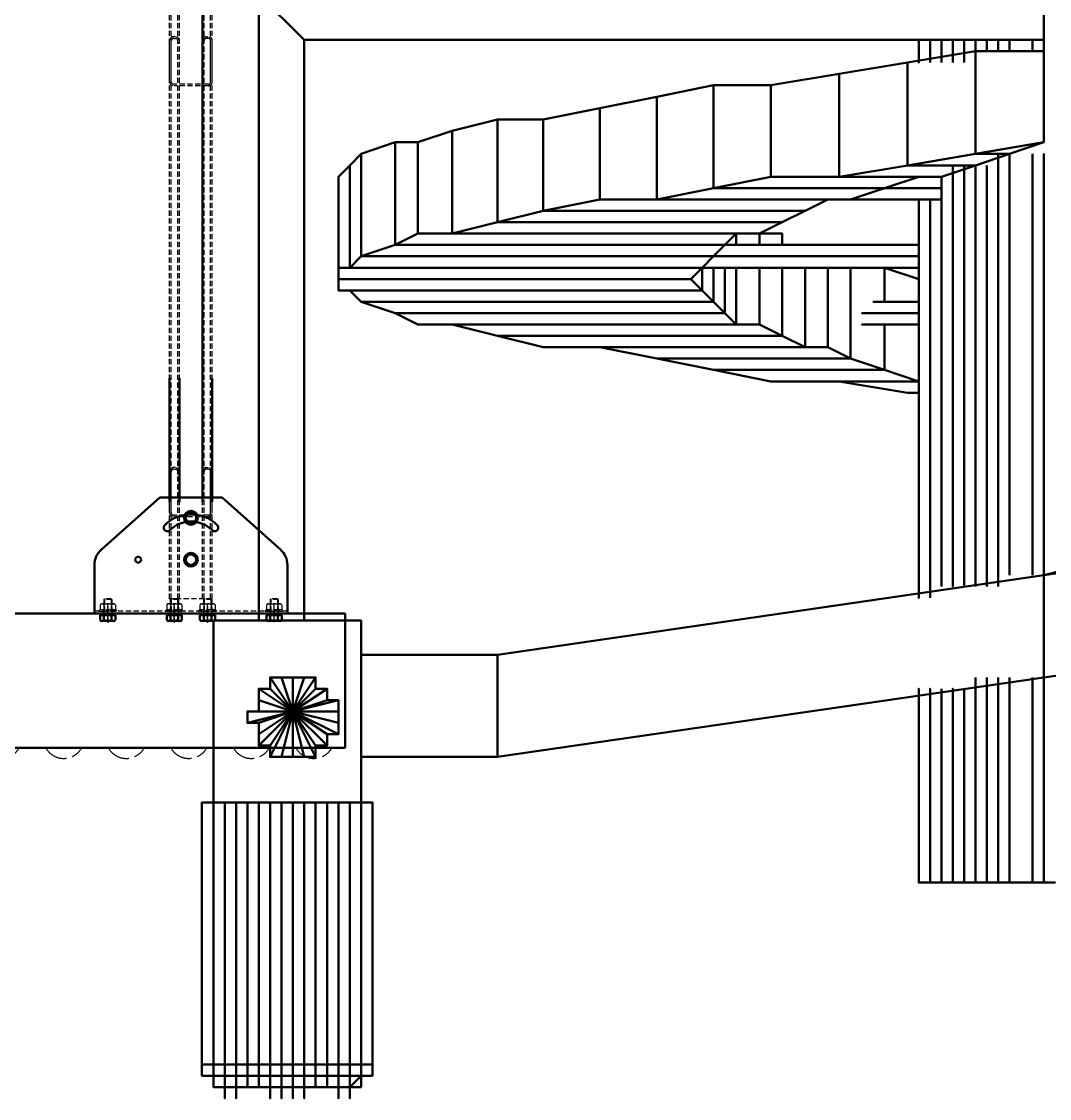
# Model space of a CAD drawing. Header units: millimetres. Extents: x 0 to 461941, y -159644 to 4828.
# Drawn here: x 234305 to 235558, y -156617 to -155305 of the extents above; entities that cross this region are included whole.
import ezdxf

# ---------------------------------------------------------------- set-up
doc = ezdxf.new("R2010")
doc.units = ezdxf.units.MM
for name, pattern in [('Xref Conv Decant In$0$AM_ISO02W050', [7.5, 6, -1.5]), ('Xref Conv Decant In$0$CENTER', [7, 4, -1, 1, -1]), ('Xref Conv Decant In$0$HIDDEN', [9.525, 6.35, -3.175])]:
    doc.linetypes.add(name, pattern=pattern)
doc.layers.add('AM_BOR', color=4, linetype='Continuous')
doc.layers.add('Xref Conv Decant In$0$Conv Decant In Out', color=5, linetype='Continuous', lineweight=50)
doc.layers.add('Xref Conv Decant In$0$Hidden', color=9, linetype='Xref Conv Decant In$0$AM_ISO02W050', lineweight=25)

# ---------------------------------------------------------------- blocks, each defined once
blk = doc.blocks.new('*U447')
blk.add_lwpolyline([(0, 0), (457.2, 0), (457.2, -163.5), (0, -163.5)], close=True)
at = {"layer": 'Xref Conv Decant In$0$Hidden', "ltscale": 5}
for centre in [(38.1, -12), (114.3, -12), (190.5, -12), (266.7, -12), (342.9, -12), (419.1, -12)]:
    blk.add_arc(centre, 25, 28.6854, 151.3146, dxfattribs=at)
blk = doc.blocks.new('*U452')
at = {"linetype": 'Continuous'}
for p, q in [((0, 0), (0, -59.2)), ((0, 0), (235, 0)), ((235, 0), (235, -59.2)), ((79.4, -141.4), (8.5, -78.2)), ((155.6, -141.4), (226.5, -78.2)), ((79.4, -141.4), (155.6, -141.4)), ((91.5, -136.4), (91.5, -287)), ((103.5, -136.4), (103.5, -1227)), ((131.5, -136.4), (131.5, -287)), ((143.5, -136.4), (143.5, -287)), ((86.5, -1018.5), (148.5, -1018.5)), ((86.5, -1018.5), (86.5, -1623.5)), ((148.5, -1018.5), (148.5, -1623.5)), ((187.5, -1623.5), (47.5, -1623.5)), ((47.5, -1623.5), (47.5, -1628.5)), ((187.5, -1623.5), (187.5, -1628.5)), ((187.5, -1628.5), (47.5, -1628.5))]:
    blk.add_line(p, q, dxfattribs=at)
for p, q in [((6.9, 7.5), (6.9, 2)), ((6.9, 2), (25.4, 2)), ((9.2, 9), (11.5, 9)), ((11.5, 9), (11.5, 2)), ((11.5, 9), (20.8, 9)), ((20.8, 9), (20.8, 2)), ((20.8, 9), (23.1, 9)), ((25.4, 7.5), (25.4, 2)), ((88, 7.5), (88, 2)), ((88, 2), (106.5, 2)), ((90.3, 9), (92.6, 9)), ((92.6, 9), (92.6, 2)), ((92.6, 9), (101.8, 9)), ((101.8, 9), (101.8, 2)), ((101.8, 9), (104.2, 9)), ((106.5, 7.5), (106.5, 2)), ((128.5, 7.5), (128.5, 2)), ((128.5, 2), (147, 2)), ((130.8, 9), (133.2, 9)), ((133.2, 9), (133.2, 2)), ((133.2, 9), (142.4, 9)), ((142.4, 9), (142.4, 2)), ((142.4, 9), (144.7, 9)), ((147, 7.5), (147, 2)), ((209.6, 7.5), (209.6, 2)), ((209.6, 2), (228.1, 2)), ((211.9, 9), (214.2, 9)), ((214.2, 9), (214.2, 2)), ((214.2, 9), (223.5, 9)), ((223.5, 9), (223.5, 2)), ((223.5, 9), (225.8, 9)), ((228.1, 7.5), (228.1, 2)), ((117.5, -109.3), (111.1, -113)), ((111.1, -113), (111.1, -120.4)), ((123.9, -113), (117.5, -109.3)), ((123.9, -120.4), (123.9, -113)), ((111.1, -120.4), (117.5, -124.1)), ((117.5, -124.1), (123.9, -120.4))]:
    blk.add_line(p, q)
at = {"linetype": 'Xref Conv Decant In$0$CENTER'}
for p, q in [((67.5, -1616.7), (67.5, -1638.3)), ((167.5, -1616.7), (167.5, -1638.3))]:
    blk.add_line(p, q, dxfattribs=at)
for points in [[(111.1, -69.4), (117.5, -73.1), (123.9, -69.4), (123.9, -62), (117.5, -58.3), (111.1, -62)], [(109.5, -1036.1), (117.5, -1040.7), (125.5, -1036.1), (125.5, -1026.9), (117.5, -1022.3), (109.5, -1026.9)], [(109.5, -1087.1), (117.5, -1091.7), (125.5, -1087.1), (125.5, -1077.9), (117.5, -1073.3), (109.5, -1077.9)]]:
    blk.add_lwpolyline(points, close=True)
for centre, radius in [((117.5, -65.7), 8.4), ((117.5, -65.7), 6.4), ((117.5, -116.7), 8.4), ((117.5, -116.7), 6.4), ((117.5, -1031.5), 8), ((117.5, -1082.5), 8)]:
    blk.add_circle(centre, radius)
at = {"linetype": 'Continuous'}
blk.add_circle((181.8, -65.7), 3.6, dxfattribs=at)
for centre, radius, start, end in [((9.2, 6.5), 2.53, 23.991, 156.009), ((16.1, 1.1), 7.86, 54.0166, 125.9834), ((23.1, 6.5), 2.53, 23.991, 156.009), ((90.3, 6.5), 2.53, 23.991, 156.009), ((97.2, 1.1), 7.86, 54.0166, 125.9834), ((104.2, 6.5), 2.53, 23.991, 156.009), ((130.8, 6.5), 2.53, 23.991, 156.009), ((137.8, 1.1), 7.86, 54.0166, 125.9834), ((144.7, 6.5), 2.53, 23.991, 156.009), ((211.9, 6.5), 2.53, 23.991, 156.009), ((218.8, 1.1), 7.86, 54.0166, 125.9834), ((225.8, 6.5), 2.53, 23.991, 156.009)]:
    blk.add_arc(centre, radius, start, end)
for centre, radius, start, end in [((25.4, -59.2), 25.4, 180, 228.2691), ((209.6, -59.2), 25.4, 311.7309, 0), ((88.7, -104.7), 4.4, 45, 225), ((117.5, -75.9), 36.4, 225, 270), ((117.5, -75.9), 36.4, 270, 315), ((146.3, -104.7), 4.4, 315, 135), ((116.3, -77.6), 43.1, 224.5473, 271.6144), ((118.7, -77.6), 43.1, 268.3856, 315.4527)]:
    blk.add_arc(centre, radius, start, end, dxfattribs=at)
at = {"layer": 'Xref Conv Decant In$0$Hidden', "linetype": 'Xref Conv Decant In$0$HIDDEN'}
for p, q in [((11.1, -17), (11.1, 2)), ((12.1, -18), (12.1, 2)), ((20.1, -18), (20.1, 2)), ((21.1, -17), (21.1, 2)), ((92.2, -17), (92.2, 2)), ((93.2, -18), (93.2, 2)), ((101.2, -18), (101.2, 2)), ((102.2, -17), (102.2, 2)), ((132.8, -17), (132.8, 2)), ((133.8, -18), (133.8, 2)), ((141.8, -18), (141.8, 2)), ((142.8, -17), (142.8, 2)), ((213.8, -17), (213.8, 2)), ((214.8, -18), (214.8, 2)), ((222.8, -18), (222.8, 2)), ((223.8, -17), (223.8, 2)), ((0, -3), (235, -3)), ((12.1, -18), (11.1, -17)), ((11.1, -17), (21.1, -17)), ((12.1, -18), (20.1, -18)), ((20.1, -18), (21.1, -17)), ((91.5, -18), (91.5, -158.8)), ((91.5, -18), (143.5, -18)), ((92.2, -17), (102.2, -17)), ((93.2, -18), (92.2, -17)), ((93.2, -18), (101.2, -18)), ((93.5, -18), (93.5, -1227)), ((101.2, -18), (102.2, -17)), ((101.5, -18), (101.5, -1227)), ((103.5, -18), (103.5, -158.8)), ((131.5, -18), (131.5, -158.8)), ((132.8, -17), (142.8, -17)), ((133.8, -18), (132.8, -17)), ((133.5, -18), (133.5, -1227)), ((133.8, -18), (141.8, -18)), ((141.5, -18), (141.5, -1227)), ((141.8, -18), (142.8, -17)), ((143.5, -18), (143.5, -158.8)), ((213.8, -17), (223.8, -17)), ((214.8, -18), (213.8, -17)), ((214.8, -18), (222.8, -18)), ((222.8, -18), (223.8, -17)), ((96.5, -118), (138.5, -118)), ((91.5, -128), (91.5, -173)), ((93.5, -128), (93.5, -173)), ((96.5, -120), (138.5, -120)), ((141.5, -128), (141.5, -173)), ((143.5, -128), (143.5, -173)), ((91.5, -142), (91.5, -1227)), ((103.5, -142), (103.5, -287)), ((131.5, -142), (131.5, -1227)), ((143.5, -142), (143.5, -1227)), ((101.5, -170), (101.5, -173)), ((101.5, -170), (103.5, -170)), ((103.5, -170), (103.5, -173)), ((131.5, -170), (131.5, -173)), ((131.5, -170), (133.5, -170)), ((133.5, -170), (131.5, -170)), ((133.5, -170), (133.5, -173)), ((133.5, -170), (133.5, -173)), ((96.5, -176), (98.5, -176)), ((98.5, -178), (96.5, -178)), ((138.5, -176), (136.5, -176)), ((136.5, -178), (138.5, -178)), ((96.5, -643), (138.5, -643)), ((91.5, -653), (91.5, -698)), ((93.5, -653), (93.5, -698)), ((96.5, -645), (138.5, -645)), ((141.5, -653), (141.5, -698)), ((143.5, -653), (143.5, -698)), ((101.5, -695), (103.5, -695)), ((101.5, -695), (101.5, -698)), ((103.5, -695), (103.5, -698)), ((133.5, -695), (131.5, -695)), ((131.5, -695), (133.5, -695)), ((131.5, -695), (131.5, -698)), ((133.5, -695), (133.5, -698)), ((133.5, -695), (133.5, -698)), ((96.5, -701), (98.5, -701)), ((98.5, -703), (96.5, -703)), ((138.5, -701), (136.5, -701)), ((136.5, -703), (138.5, -703)), ((89.5, -1018.5), (89.5, -1623.5)), ((145.5, -1018.5), (145.5, -1623.5)), ((143.5, -1227), (91.5, -1227))]:
    blk.add_line(p, q, dxfattribs=at)
at = {"layer": 'Xref Conv Decant In$0$Hidden', "linetype": 'Xref Conv Decant In$0$CENTER'}
for p, q in [((16.1, 10.6), (16.1, -9.3)), ((97.2, -8.6), (97.2, 11.3)), ((97.2, 10.6), (97.2, -9.3)), ((137.8, -8.6), (137.8, 11.3)), ((218.8, -8.6), (218.8, 11.3))]:
    blk.add_line(p, q, dxfattribs=at)
at = {"layer": 'Xref Conv Decant In$0$Hidden'}
for p, q in [((16.1, 8.6), (16.1, -11.3)), ((97.2, 8.6), (97.2, -11.3)), ((137.8, 8.6), (137.8, -11.3)), ((218.8, 8.6), (218.8, -11.3))]:
    blk.add_line(p, q, dxfattribs=at)
for points in [[(6.9, -5), (4.9, -3)], [(27.4, -3), (4.9, -3)], [(25.4, -5), (6.9, -5)], [(6.9, -10.5), (6.9, -5)], [(23.1, -12), (20.8, -12), (11.5, -12), (9.2, -12)], [(11.5, -12), (11.5, -5)], [(20.8, -12), (20.8, -5)], [(27.4, -3), (25.4, -5)], [(25.4, -10.5), (25.4, -5)], [(88, -5), (86, -3)], [(108.5, -3), (86, -3)], [(106.5, -5), (88, -5)], [(88, -10.5), (88, -5)], [(104.2, -12), (101.8, -12), (92.6, -12), (90.3, -12)], [(92.6, -12), (92.6, -5)], [(101.8, -12), (101.8, -5)], [(108.5, -3), (106.5, -5)], [(106.5, -10.5), (106.5, -5)], [(128.5, -5), (126.5, -3)], [(149, -3), (126.5, -3)], [(147, -5), (128.5, -5)], [(128.5, -10.5), (128.5, -5)], [(144.7, -12), (142.4, -12), (133.2, -12), (130.8, -12)], [(133.2, -12), (133.2, -5)], [(142.4, -12), (142.4, -5)], [(149, -3), (147, -5)], [(147, -10.5), (147, -5)], [(209.6, -5), (207.6, -3)], [(230.1, -3), (207.6, -3)], [(228.1, -5), (209.6, -5)], [(209.6, -10.5), (209.6, -5)], [(225.8, -12), (223.5, -12), (214.2, -12), (211.9, -12)], [(214.2, -12), (214.2, -5)], [(223.5, -12), (223.5, -5)], [(230.1, -3), (228.1, -5)], [(228.1, -10.5), (228.1, -5)]]:
    blk.add_lwpolyline(points, dxfattribs=at)
for centre, radius, start, end in [((9.2, -9.5), 2.53, 203.991, 336.009), ((16.1, -4.1), 7.86, 234.0166, 305.9834), ((23.1, -9.5), 2.53, 203.991, 336.009), ((90.3, -9.5), 2.53, 203.991, 336.009), ((97.2, -4.1), 7.86, 234.0166, 305.9834), ((104.2, -9.5), 2.53, 203.991, 336.009), ((130.8, -9.5), 2.53, 203.991, 336.009), ((137.8, -4.1), 7.86, 234.0166, 305.9834), ((144.7, -9.5), 2.53, 203.991, 336.009), ((211.9, -9.5), 2.53, 203.991, 336.009), ((218.8, -4.1), 7.86, 234.0166, 305.9834), ((225.8, -9.5), 2.53, 203.991, 336.009)]:
    blk.add_arc(centre, radius, start, end, dxfattribs=at)
at = {"layer": 'Xref Conv Decant In$0$Hidden', "linetype": 'Xref Conv Decant In$0$HIDDEN'}
for centre, radius, start, end in [((96.5, -123), 5, 90, 180), ((138.5, -123), 5, 0, 90), ((96.5, -123), 3, 90, 180), ((138.5, -123), 3, 0, 90), ((96.5, -173), 5, 180, 270), ((96.5, -173), 5, 180, 270), ((96.5, -173), 3, 180, 270), ((98.5, -173), 3, 270, 0), ((98.5, -173), 5, 270, 0), ((136.5, -173), 5, 180, 270), ((136.5, -173), 3, 180, 270), ((138.5, -173), 5, 270, 0), ((138.5, -173), 3, 270, 0), ((96.5, -648), 5, 90, 180), ((138.5, -648), 5, 0, 90), ((96.5, -648), 3, 90, 180), ((138.5, -648), 3, 0, 90), ((96.5, -698), 5, 180, 270), ((96.5, -698), 5, 180, 270), ((96.5, -698), 3, 180, 270), ((98.5, -698), 5, 270, 0), ((98.5, -698), 3, 270, 0), ((136.5, -698), 5, 180, 270), ((136.5, -698), 3, 180, 270), ((138.5, -698), 3, 270, 0), ((138.5, -698), 5, 270, 0)]:
    blk.add_arc(centre, radius, start, end, dxfattribs=at)
blk = doc.blocks.new('Xref Conv Decant In$0$spiralelevationmo')
at = {"flags": 128}
for points in [[(-998, 2205.5), (-998, 2219.4)], [(-984.1, 2205.5), (-984.1, 2219.4)], [(-942.6, 2205.5), (-942.6, 2219.4)], [(-928.7, 2205.5), (-928.7, 2219.4)], [(-914.9, 2205.5), (-914.9, 2219.4)], [(-914.9, 2219.4), (-914.9, 2205.5)], [(-914.9, 2205.5), (-914.9, 2219.4)], [(-914.9, 2205.5), (-914.9, 2219.4)], [(-914.9, 2205.5), (-914.9, 2219.4)], [(-914.9, 2205.5), (-914.9, 2219.4)], [(-914.9, 2205.5), (-914.9, 2219.4)], [(-914.9, 2205.5), (-914.9, 2219.4)], [(-914.9, 2205.5), (-914.9, 2219.4)], [(-914.9, 2205.5), (-914.9, 2219.4)], [(-914.9, 2205.5), (-914.9, 2219.4)], [(-914.9, 2205.5), (-914.9, 2219.4)], [(-914.9, 2205.5), (-914.9, 2219.4)], [(-914.9, 2205.5), (-914.9, 2219.4)], [(-914.9, 2205.5), (-914.9, 2219.4)], [(-914.9, 2205.5), (-914.9, 2219.4)], [(-914.9, 2205.5), (-914.9, 2219.4)], [(-914.9, 2205.5), (-914.9, 2219.4)], [(-914.9, 2205.5), (-914.9, 2219.4)], [(-914.9, 2205.5), (-914.9, 2219.4)], [(-914.9, 2205.5), (-914.9, 2219.4)], [(-914.9, 2205.5), (-914.9, 2219.4)], [(-914.9, 2205.5), (-914.9, 2219.4)], [(-914.9, 2205.5), (-914.9, 2219.4)], [(-914.9, 2205.5), (-914.9, 2219.4)], [(-914.9, 2205.5), (-914.9, 2219.4)], [(-914.9, 2205.5), (-914.9, 2219.4)], [(-914.9, 2205.5), (-914.9, 2219.4)], [(-914.9, 2205.5), (-914.9, 2219.4)], [(-914.9, 2205.5), (-914.9, 2219.4)], [(-914.9, 2205.5), (-914.9, 2219.4)], [(-914.9, 2205.5), (-914.9, 2219.4)], [(-914.9, 2205.5), (-914.9, 2219.4)], [(-901, 2205.5), (-901, 2219.4)], [(-901, 2205.5), (-901, 2219.4)], [(-859.5, 2205.5), (-859.5, 2219.4)], [(-845.6, 2205.5), (-845.6, 2219.4)], [(-1011.8, 2191.7), (-1011.8, 2205.5)], [(-1011.8, 2191.7), (-1011.8, 2205.5)], [(-1011.8, 2205.5), (-998, 2205.5)], [(-998, 2205.5), (-1011.8, 2205.5)], [(-998, 2205.5), (-1011.8, 2205.5)], [(-1011.8, 2205.5), (-998, 2205.5)], [(-1011.8, 2205.5), (-1011.8, 2191.7)], [(-998, 2191.7), (-998, 2205.5)], [(-998, 2205.5), (-984.1, 2205.5)], [(-984.1, 2205.5), (-998, 2205.5)], [(-984.1, 2205.5), (-970.3, 2205.5)], [(-984.1, 2205.5), (-970.3, 2205.5)], [(-970.3, 2205.5), (-984.1, 2205.5)], [(-970.3, 2205.5), (-956.4, 2205.5)], [(-970.3, 2205.5), (-956.4, 2205.5)], [(-956.4, 2205.5), (-942.6, 2205.5)], [(-956.4, 2205.5), (-942.6, 2205.5)], [(-956.4, 2205.5), (-942.6, 2205.5)], [(-956.4, 2205.5), (-942.6, 2205.5)], [(-942.6, 2205.5), (-928.7, 2205.5)], [(-942.6, 2205.5), (-928.7, 2205.5)], [(-942.6, 2205.5), (-928.7, 2205.5)], [(-928.7, 2205.5), (-942.6, 2205.5)], [(-928.7, 2205.5), (-914.9, 2205.5)], [(-928.7, 2205.5), (-914.9, 2205.5)], [(-928.7, 2205.5), (-914.9, 2205.5)], [(-928.7, 2205.5), (-914.9, 2205.5)], [(-914.9, 2205.5), (-901, 2205.5)], [(-914.9, 2205.5), (-901, 2205.5)], [(-887.2, 2205.5), (-901, 2205.5)], [(-901, 2205.5), (-887.2, 2205.5)], [(-901, 2205.5), (-887.2, 2205.5)], [(-901, 2205.5), (-887.2, 2205.5)], [(-873.3, 2205.5), (-887.2, 2205.5)], [(-887.2, 2205.5), (-873.3, 2205.5)], [(-887.2, 2205.5), (-873.3, 2205.5)], [(-845.6, 2205.5), (-859.5, 2205.5), (-873.3, 2205.5), (-859.5, 2205.5)], [(-873.3, 2205.5), (-859.5, 2205.5)], [(-873.3, 2205.5), (-859.5, 2205.5)], [(-873.3, 2205.5), (-859.5, 2205.5)], [(-845.6, 2205.5), (-859.5, 2205.5)], [(-859.5, 2205.5), (-845.6, 2205.5)], [(-859.5, 2205.5), (-845.6, 2205.5)], [(-845.6, 2205.5), (-859.5, 2205.5)], [(-845.6, 2205.5), (-831.7, 2205.5)], [(-831.7, 2205.5), (-845.6, 2205.5)], [(-831.7, 2205.5), (-845.6, 2205.5)], [(-831.7, 2205.5), (-845.6, 2205.5)], [(-845.6, 2205.5), (-831.7, 2205.5)], [(-831.7, 2205.5), (-845.6, 2205.5)], [(-831.7, 2191.7), (-831.7, 2205.5)], [(-831.7, 2191.7), (-831.7, 2205.5)], [(-831.7, 2205.5), (-831.7, 2191.7)], [(-1025.7, 2177.8), (-1025.7, 2191.7), (-1011.8, 2191.7), (-1011.8, 2177.8)], [(-1011.8, 2191.7), (-1025.7, 2191.7)], [(-1025.7, 2191.7), (-1011.8, 2191.7)], [(-1011.8, 2177.8), (-1011.8, 2191.7)], [(-1011.8, 2191.7), (-998, 2191.7)], [(-1011.8, 2191.7), (-998, 2191.7), (-998, 2177.8), (-998, 1858.6), (-998, 2177.8), (-1011.8, 2177.8)], [(-998, 2191.7), (-984.1, 2191.7)], [(-998, 2191.7), (-984.1, 2191.7)], [(-998, 2191.7), (-984.1, 2191.7), (-984.1, 2177.8), (-984.1, 1858.6), (-984.1, 2177.8), (-998, 2177.8)], [(-984.1, 2191.7), (-970.3, 2191.7)], [(-984.1, 2191.7), (-970.3, 2191.7)], [(-984.1, 2191.7), (-970.3, 2191.7), (-970.3, 2177.8), (-970.3, 1858.6), (-970.3, 2177.8), (-984.1, 2177.8)], [(-970.3, 2191.7), (-956.4, 2191.7)], [(-970.3, 2191.7), (-956.4, 2191.7)], [(-970.3, 2191.7), (-956.4, 2191.7), (-956.4, 2177.8), (-956.4, 1858.6), (-956.4, 2177.8), (-970.3, 2177.8)], [(-942.6, 2191.7), (-956.4, 2191.7), (-942.6, 2191.7), (-942.6, 2177.8), (-928.7, 2177.8), (-928.7, 1858.6), (-914.9, 1858.6), (-914.9, 2177.8), (-928.7, 2177.8), (-928.7, 2191.7)], [(-942.6, 2191.7), (-956.4, 2191.7)], [(-942.6, 2191.7), (-928.7, 2191.7)], [(-942.6, 2191.7), (-928.7, 2191.7)], [(-928.7, 2191.7), (-914.9, 2191.7)], [(-928.7, 2191.7), (-914.9, 2191.7)], [(-901, 2177.8), (-901, 1858.6), (-887.2, 1858.6), (-887.2, 2177.8), (-901, 2177.8), (-901, 2191.7), (-914.9, 2191.7), (-914.9, 2177.8)], [(-914.9, 2191.7), (-901, 2191.7)], [(-901, 2191.7), (-887.2, 2191.7)], [(-901, 2191.7), (-887.2, 2191.7)], [(-873.3, 2191.7), (-873.3, 2177.8), (-859.5, 2177.8), (-859.5, 1858.6), (-845.6, 1858.6), (-845.6, 2177.8), (-859.5, 2177.8), (-859.5, 2191.7), (-873.3, 2191.7), (-859.5, 2191.7)], [(-845.6, 2191.7), (-859.5, 2191.7)], [(-859.5, 2191.7), (-845.6, 2191.7)], [(-845.6, 2191.7), (-859.5, 2191.7)], [(-845.6, 2177.8), (-845.6, 2191.7)], [(-845.6, 2177.8), (-845.6, 1858.6), (-831.7, 1858.6), (-831.7, 2177.8), (-845.6, 2177.8), (-845.6, 2191.7)], [(-845.6, 2191.7), (-831.7, 2191.7)], [(-831.7, 2177.8), (-831.7, 2191.7)], [(-817.9, 2191.7), (-831.7, 2191.7)], [(-831.7, 2191.7), (-817.9, 2191.7)], [(-831.7, 2191.7), (-817.9, 2191.7)], [(-817.9, 1858.6), (-817.9, 2177.8), (-817.9, 2191.7), (-817.9, 2177.8)], [(-1011.8, 1858.6), (-1025.7, 1858.6), (-1025.7, 2177.8), (-1011.8, 2177.8)], [(-1011.8, 1858.6), (-1011.8, 2177.8)], [(-1011.8, 2177.8), (-1011.8, 1858.6)], [(-873.3, 2177.8), (-859.5, 2177.8), (-859.5, 1858.6), (-873.3, 1858.6)], [(-845.6, 1858.6), (-845.6, 2177.8)], [(-831.7, 1858.6), (-831.7, 2177.8)], [(-152.4, 1956.2), (-152.4, 1720.1)], [(-152.4, 1956.2), (-152.4, 1720.1)], [(-152.4, 1956.2), (-138.5, 1956.2)], [(-152.4, 1720.1), (-152.4, 1956.2)], [(-152.4, 1720.1), (-152.4, 1956.2)], [(-138.5, 1956.2), (-138.5, 1720.1)], [(-138.5, 1720.1), (-138.5, 1956.2)], [(-110.8, 1956.2), (-110.8, 1720.1)], [(-110.8, 1720.1), (-110.8, 1956.2)], [(0, 1956.2), (13.9, 1956.2)], [(-1011.8, 1637), (-831.7, 1637), (-831.7, 1858.6), (-831.7, 1637), (-1011.8, 1637), (-1011.8, 1858.6)], [(-998, 1858.6), (-1011.8, 1858.6)], [(-984.1, 1858.6), (-998, 1858.6)], [(-970.3, 1858.6), (-984.1, 1858.6)], [(-956.4, 1858.6), (-970.3, 1858.6)], [(-942.6, 1858.6), (-956.4, 1858.6)], [(-928.7, 1858.6), (-942.6, 1858.6)], [(-942.6, 1803.2), (-914.9, 1747.8), (-914.9, 1761.7), (-914.9, 1747.8), (-942.6, 1789.4)], [(-942.6, 1803.2), (-928.7, 1803.2), (-914.9, 1747.8), (-928.7, 1803.2)], [(-942.6, 1789.4), (-942.6, 1803.2), (-914.9, 1747.8), (-942.6, 1803.2)], [(-928.7, 1803.2), (-914.9, 1747.8), (-914.9, 1761.7), (-914.9, 1747.8)], [(-928.7, 1803.2), (-914.9, 1747.8), (-914.9, 1803.2)], [(-914.9, 1761.7), (-914.9, 1747.8), (-887.2, 1803.2), (-914.9, 1747.8)], [(-914.9, 1761.7), (-914.9, 1747.8), (-901, 1803.2), (-914.9, 1803.2), (-914.9, 1747.8)], [(-914.9, 1761.7), (-914.9, 1747.8), (-914.9, 1803.2), (-914.9, 1747.8)], [(-914.9, 1747.8), (-887.2, 1803.2)], [(-831.7, 1803.2), (-665.5, 1803.2)], [(-831.7, 1803.2), (-665.5, 1803.2)], [(0, 1706.3), (0, 1581.6), (-665.5, 1678.6), (-665.5, 1803.2)], [(-665.5, 1803.2), (0, 1706.3)], [(-942.6, 1789.4), (-914.9, 1747.8), (-914.9, 1761.7), (-914.9, 1747.8), (-956.4, 1789.4)], [(-956.4, 1775.5), (-956.4, 1789.4)], [(-956.4, 1789.4), (-942.6, 1789.4), (-914.9, 1747.8), (-942.6, 1789.4)], [(-956.4, 1775.5), (-914.9, 1747.8), (-956.4, 1789.4)], [(-914.9, 1761.7), (-914.9, 1747.8), (-873.3, 1789.4), (-914.9, 1747.8)], [(-914.9, 1747.8), (-873.3, 1789.4)], [(-956.4, 1775.5), (-914.9, 1747.8), (-914.9, 1761.7), (-914.9, 1747.8)], [(-956.4, 1775.5), (-914.9, 1747.8), (-914.9, 1761.7), (-914.9, 1747.8), (-956.4, 1761.7)], [(-914.9, 1761.7), (-914.9, 1747.8), (-859.5, 1775.5), (-873.3, 1775.5), (-914.9, 1747.8)], [(-914.9, 1747.8), (-859.5, 1775.5), (-873.3, 1775.5)], [(-914.9, 1747.8), (-859.5, 1761.7), (-859.5, 1775.5)], [(-970.3, 1747.8), (-914.9, 1747.8), (-914.9, 1761.7), (-914.9, 1747.8), (-956.4, 1747.8)], [(-970.3, 1761.7), (-914.9, 1747.8), (-956.4, 1761.7)], [(-956.4, 1734), (-914.9, 1747.8), (-914.9, 1761.7), (-914.9, 1747.8)], [(-956.4, 1720.1), (-914.9, 1747.8), (-914.9, 1761.7), (-914.9, 1747.8), (-942.6, 1720.1)], [(-942.6, 1720.1), (-914.9, 1747.8), (-914.9, 1761.7), (-914.9, 1747.8), (-942.6, 1706.3)], [(-942.6, 1706.3), (-914.9, 1747.8), (-914.9, 1761.7), (-914.9, 1747.8), (-928.7, 1706.3)], [(-928.7, 1706.3), (-914.9, 1747.8), (-914.9, 1761.7), (-914.9, 1747.8)], [(-914.9, 1706.3), (-901, 1706.3), (-914.9, 1747.8), (-914.9, 1761.7), (-914.9, 1747.8)], [(-914.9, 1761.7), (-914.9, 1747.8), (-901, 1706.3), (-887.2, 1706.3), (-914.9, 1747.8)], [(-914.9, 1761.7), (-914.9, 1747.8), (-887.2, 1706.3), (-914.9, 1747.8)], [(-914.9, 1761.7), (-914.9, 1747.8), (-873.3, 1720.1), (-914.9, 1747.8)], [(-914.9, 1761.7), (-914.9, 1747.8), (-859.5, 1734), (-859.5, 1747.8), (-914.9, 1747.8)], [(-914.9, 1761.7), (-914.9, 1747.8), (-859.5, 1761.7), (-914.9, 1747.8)], [(-914.9, 1761.7), (-914.9, 1747.8), (-914.9, 1706.3), (-914.9, 1747.8)], [(-859.5, 1747.8), (-859.5, 1761.7)], [(-914.9, 1747.8), (-956.4, 1720.1)], [(-914.9, 1747.8), (-956.4, 1734)], [(-956.4, 1747.8), (-956.4, 1734)], [(-914.9, 1747.8), (-942.6, 1706.3)], [(-914.9, 1747.8), (-942.6, 1720.1)], [(-914.9, 1747.8), (-928.7, 1706.3)], [(-914.9, 1747.8), (-859.5, 1747.8)], [(-914.9, 1747.8), (-859.5, 1734), (-859.5, 1747.8)], [(-914.9, 1747.8), (-873.3, 1720.1)], [(-914.9, 1747.8), (-887.2, 1706.3)], [(-914.9, 1747.8), (-901, 1706.3), (-887.2, 1706.3)], [(-914.9, 1747.8), (-914.9, 1706.3), (-901, 1706.3)], [(-914.9, 1747.8), (-914.9, 1706.3)], [(-956.4, 1734), (-956.4, 1720.1)], [(-956.4, 1720.1), (-942.6, 1720.1)], [(-942.6, 1720.1), (-942.6, 1706.3)], [(-942.6, 1706.3), (-928.7, 1706.3)], [(-928.7, 1706.3), (-914.9, 1706.3)], [(-831.7, 1678.6), (-665.5, 1678.6)], [(-956.4, 873.9), (-956.4, 1637)], [(-152.4, 1609.3), (-152.4, 1123.9)], [(-152.4, 1609.3), (-152.4, 1123.9)], [(-152.4, 1609.3), (-152.4, 1123.9)], [(-152.4, 1123.9), (-152.4, 1609.3)], [(0, 1581.6), (97, 1567.7), (55.4, 1567.7), (0, 1581.6)], [(0, 1581.6), (0, 1068.4)], [(-249.3, 1345.5), (-166.2, 1359.3)], [(-152.4, 1359.3), (-166.2, 1359.3)], [(-221.6, 1276.2), (-152.4, 1276.2)], [(-221.6, 1276.2), (-152.4, 1276.2)], [(-221.6, 1276.2), (-152.4, 1276.2)], [(-221.6, 1276.2), (-152.4, 1276.2)], [(-152.4, 1276.2), (-221.6, 1276.2)], [(-221.6, 1276.2), (-152.4, 1276.2)], [(-221.6, 1276.2), (-152.4, 1276.2)], [(-207.8, 1276.2), (-152.4, 1276.2)], [(-207.8, 1276.2), (-152.4, 1276.2)], [(-207.8, 1276.2), (-152.4, 1276.2)], [(-221.6, 1262.4), (-152.4, 1262.4)], [(-221.6, 1262.4), (-152.4, 1262.4)], [(-221.6, 1262.4), (-152.4, 1262.4)], [(-221.6, 1262.4), (-152.4, 1262.4)], [(-221.6, 1262.4), (-152.4, 1262.4)], [(-152.4, 1262.4), (-221.6, 1262.4)], [(-152.4, 1262.4), (-221.6, 1262.4)], [(-152.4, 1262.4), (-221.6, 1262.4)], [(-416.2, 1234.7), (-845.6, 1234.7), (-859.5, 1234.7), (-845.6, 1234.7), (-831.7, 1248.5), (-402.3, 1248.5)], [(-207.8, 1248.5), (-152.4, 1248.5)], [(-207.8, 1248.5), (-152.4, 1248.5)], [(-152.4, 1248.5), (-207.8, 1248.5)], [(-859.5, 1096.1), (-859.5, 1220.8), (-859.5, 1207), (-859.5, 1220.8), (-430, 1220.8), (-416.2, 1207), (-430, 1220.8), (-416.2, 1234.7), (-859.5, 1234.7), (-859.5, 1220.8)], [(-859.5, 1234.7), (-859.5, 1220.8)], [(-416.2, 1207), (-152.4, 1207)], [(-402.3, 1207), (-152.4, 1207)], [(-416.2, 1193.1), (-152.4, 1193.1)], [(-416.2, 1193.1), (-152.4, 1193.1)], [(-416.2, 1193.1), (-152.4, 1193.1)], [(-152.4, 1193.1), (-416.2, 1193.1)], [(-152.4, 1193.1), (-402.3, 1193.1), (-152.4, 1193.1), (-416.2, 1193.1)], [(-402.3, 1193.1), (-152.4, 1193.1)], [(-402.3, 1193.1), (-152.4, 1193.1)], [(-402.3, 1193.1), (-152.4, 1193.1)], [(-402.3, 1179.3), (-152.4, 1179.3)], [(-152.4, 1179.3), (-402.3, 1179.3)], [(-388.5, 1179.3), (-152.4, 1179.3)], [(-388.5, 1179.3), (-152.4, 1179.3)], [(-388.5, 1179.3), (-152.4, 1179.3)], [(-388.5, 1179.3), (-152.4, 1179.3)], [(-152.4, 1179.3), (-388.5, 1179.3)], [(-374.6, 1179.3), (-152.4, 1179.3)], [(-374.6, 1179.3), (-152.4, 1179.3)], [(-374.6, 1179.3), (-152.4, 1179.3)], [(-318.6, 1165.4), (-318.6, 1179.3)], [(-318.6, 1179.3), (-318.6, 1165.4)], [(-318.6, 1165.4), (-346.3, 1165.4)], [(-193.9, 1110), (-402.3, 1110), (-332.5, 1096.1), (-332.5, 984.7), (-402.3, 984.7), (-471.6, 998.6), (-471.6, 1123.9), (-402.3, 1110), (-471.6, 1123.9), (-235.5, 1123.9)], [(-235.5, 1123.9), (-138.5, 1123.9)], [(-138.5, 1123.9), (-235.5, 1123.9)], [(-221.6, 1123.9), (-124.7, 1123.9)], [(-221.6, 1123.9), (-124.7, 1123.9)], [(-124.7, 1123.9), (-221.6, 1123.9)], [(-152.4, 1096.1), (-332.5, 1096.1), (-249.3, 1096.1), (-249.3, 970.9), (-332.5, 984.7), (-402.3, 984.7), (-402.3, 1110), (-332.5, 1096.1), (-402.3, 1110), (-193.9, 1110)], [(-124.7, 1110), (-221.6, 1110), (-124.7, 1110), (-207.8, 1110)], [(-207.8, 1110), (-124.7, 1110)], [(-207.8, 1110), (-124.7, 1110)], [(-193.9, 1110), (-124.7, 1110)], [(-124.7, 1110), (-193.9, 1110)], [(-180.1, 1110), (-124.7, 1110)], [(-180.1, 1110), (-124.7, 1110), (-166.2, 1110), (-124.7, 1110)], [(-124.7, 1096.1), (-249.3, 1096.1), (-166.2, 1082.3), (-166.2, 957), (-249.3, 970.9), (-332.5, 984.7), (-332.5, 1096.1), (-249.3, 1096.1), (-332.5, 1096.1), (-152.4, 1096.1)], [(-152.4, 1096.1), (-124.7, 1096.1)], [(-124.7, 1096.1), (-138.5, 1096.1), (-124.7, 1096.1), (-152.4, 1096.1)], [(-138.5, 1096.1), (-124.7, 1096.1)], [(-138.5, 1096.1), (-124.7, 1096.1)], [(-138.5, 1096.1), (-124.7, 1096.1)], [(-41.6, 1068.4), (-83.1, 1068.4), (0, 1054)], [(0, 1054), (0, 943.2), (-83.1, 943.2), (-83.1, 1068.4)], [(-41.6, 1068.4), (0, 1054), (-83.1, 1068.4)], [(-152.4, 957), (-152.4, 929.3)], [(-152.4, 957), (-152.4, 929.3)], [(-152.4, 957), (-152.4, 929.3)], [(-152.4, 929.3), (-152.4, 957)], [(-138.5, 957), (-138.5, 929.3)], [(-138.5, 957), (-138.5, 929.3)], [(-110.8, 957), (-110.8, 929.3)], [(-110.8, 957), (-110.8, 929.3)], [(0, 943.2), (0, 929.3)], [(-956.4, 873.9), (0, 873.9), (0, 929.3), (-901, 929.3), (0, 929.3), (0, 873.9)]]:
    blk.add_lwpolyline(points, close=True, dxfattribs=at)
for points in [[(-984.1, 2205.5), (-984.1, 2219.4)], [(-914.9, 2219.4), (-914.9, 2205.5)], [(-859.5, 2219.4), (-859.5, 2205.5), (-845.6, 2205.5)], [(-998, 2205.5), (-1011.8, 2205.5)], [(-998, 2191.7), (-998, 2205.5), (-1011.8, 2205.5), (-998, 2205.5), (-984.1, 2205.5), (-984.1, 2191.7), (-984.1, 2205.5), (-970.3, 2205.5), (-970.3, 2191.7), (-970.3, 2205.5), (-956.4, 2205.5), (-956.4, 2191.7), (-942.6, 2191.7), (-942.6, 2205.5), (-956.4, 2205.5)], [(-1011.8, 2205.5), (-998, 2205.5), (-998, 2191.7), (-1011.8, 2191.7)], [(-1011.8, 2205.5), (-1011.8, 2191.7)], [(-998, 2205.5), (-984.1, 2205.5), (-970.3, 2205.5), (-956.4, 2205.5), (-942.6, 2205.5), (-928.7, 2205.5), (-914.9, 2205.5), (-901, 2205.5), (-887.2, 2205.5), (-887.2, 2191.7), (-887.2, 2205.5), (-873.3, 2205.5), (-873.3, 2191.7), (-873.3, 2205.5), (-859.5, 2205.5), (-859.5, 2191.7), (-859.5, 2205.5), (-845.6, 2205.5), (-845.6, 2191.7)], [(-914.9, 1858.6), (-901, 1858.6), (-887.2, 1858.6), (-873.3, 1858.6), (-859.5, 1858.6), (-845.6, 1858.6), (-831.7, 1858.6), (-817.9, 1858.6), (-817.9, 2177.8), (-831.7, 2177.8), (-831.7, 2191.7), (-845.6, 2191.7), (-859.5, 2191.7), (-873.3, 2191.7), (-887.2, 2191.7), (-901, 2191.7), (-914.9, 2191.7), (-928.7, 2191.7), (-942.6, 2191.7), (-942.6, 2205.5), (-956.4, 2205.5), (-970.3, 2205.5), (-984.1, 2205.5), (-998, 2205.5)], [(-845.6, 2191.7), (-859.5, 2191.7), (-873.3, 2191.7), (-887.2, 2191.7), (-901, 2191.7), (-901, 2205.5), (-914.9, 2205.5), (-914.9, 2191.7), (-914.9, 2205.5), (-928.7, 2205.5), (-942.6, 2205.5), (-956.4, 2205.5), (-970.3, 2205.5), (-984.1, 2205.5), (-998, 2205.5)], [(-887.2, 2205.5), (-901, 2205.5), (-914.9, 2205.5), (-928.7, 2205.5), (-942.6, 2205.5), (-956.4, 2205.5), (-970.3, 2205.5), (-984.1, 2205.5), (-998, 2205.5)], [(-887.2, 2205.5), (-901, 2205.5), (-914.9, 2205.5), (-928.7, 2205.5), (-942.6, 2205.5), (-956.4, 2205.5), (-970.3, 2205.5), (-984.1, 2205.5), (-998, 2205.5)], [(-887.2, 2205.5), (-901, 2205.5), (-914.9, 2205.5), (-928.7, 2205.5), (-942.6, 2205.5), (-956.4, 2205.5), (-970.3, 2205.5), (-984.1, 2205.5), (-998, 2205.5)], [(-887.2, 2205.5), (-901, 2205.5), (-914.9, 2205.5), (-928.7, 2205.5), (-942.6, 2205.5), (-956.4, 2205.5), (-970.3, 2205.5), (-984.1, 2205.5), (-998, 2205.5)], [(-887.2, 2205.5), (-901, 2205.5), (-914.9, 2205.5), (-928.7, 2205.5), (-942.6, 2205.5), (-956.4, 2205.5), (-970.3, 2205.5), (-984.1, 2205.5), (-998, 2205.5)], [(-887.2, 2205.5), (-901, 2205.5), (-914.9, 2205.5), (-928.7, 2205.5), (-942.6, 2205.5), (-956.4, 2205.5), (-970.3, 2205.5), (-984.1, 2205.5), (-998, 2205.5)], [(-984.1, 2205.5), (-998, 2205.5)], [(-984.1, 2191.7), (-984.1, 2205.5), (-998, 2205.5)], [(-998, 2205.5), (-998, 2191.7)], [(-998, 2205.5), (-998, 2191.7)], [(-970.3, 2191.7), (-970.3, 2205.5), (-956.4, 2205.5), (-970.3, 2205.5), (-984.1, 2205.5)], [(-970.3, 2191.7), (-970.3, 2205.5), (-984.1, 2205.5)], [(-984.1, 2205.5), (-984.1, 2191.7)], [(-956.4, 2191.7), (-956.4, 2205.5), (-970.3, 2205.5), (-956.4, 2205.5)], [(-887.2, 2205.5), (-901, 2205.5), (-914.9, 2205.5), (-928.7, 2205.5), (-942.6, 2205.5), (-956.4, 2205.5)], [(-942.6, 2191.7), (-942.6, 2205.5), (-928.7, 2205.5), (-928.7, 2191.7), (-914.9, 2191.7), (-901, 2191.7), (-887.2, 2191.7), (-873.3, 2191.7), (-859.5, 2191.7), (-845.6, 2191.7), (-831.7, 2191.7), (-817.9, 2191.7), (-817.9, 2177.8), (-817.9, 1858.6)], [(-928.7, 2191.7), (-928.7, 2205.5), (-942.6, 2205.5)], [(-942.6, 2205.5), (-942.6, 2191.7)], [(-887.2, 2205.5), (-901, 2205.5), (-914.9, 2205.5), (-928.7, 2205.5), (-914.9, 2205.5), (-901, 2205.5), (-914.9, 2205.5), (-914.9, 2191.7)], [(-914.9, 2191.7), (-914.9, 2205.5), (-928.7, 2205.5)], [(-887.2, 2191.7), (-887.2, 2205.5), (-901, 2205.5), (-914.9, 2205.5)], [(-914.9, 2191.7), (-901, 2191.7), (-901, 2205.5), (-914.9, 2205.5)], [(-901, 2205.5), (-887.2, 2205.5)], [(-887.2, 2205.5), (-873.3, 2205.5), (-887.2, 2205.5), (-901, 2205.5)], [(-887.2, 2205.5), (-887.2, 2191.7), (-887.2, 2177.8), (-873.3, 2177.8), (-873.3, 1858.6), (-887.2, 1858.6), (-887.2, 2177.8), (-887.2, 2191.7), (-901, 2191.7)], [(-831.7, 2191.7), (-831.7, 2205.5), (-845.6, 2205.5), (-859.5, 2205.5), (-873.3, 2205.5), (-887.2, 2205.5)], [(-845.6, 2205.5), (-859.5, 2205.5), (-873.3, 2205.5), (-887.2, 2205.5)], [(-887.2, 2205.5), (-873.3, 2205.5), (-859.5, 2205.5), (-845.6, 2205.5)], [(-845.6, 2205.5), (-859.5, 2205.5), (-873.3, 2205.5), (-887.2, 2205.5)], [(-887.2, 2205.5), (-873.3, 2205.5), (-859.5, 2205.5), (-845.6, 2205.5)], [(-887.2, 2205.5), (-873.3, 2205.5), (-859.5, 2205.5), (-845.6, 2205.5)], [(-887.2, 2205.5), (-873.3, 2205.5), (-859.5, 2205.5), (-845.6, 2205.5)], [(-887.2, 2205.5), (-873.3, 2205.5), (-859.5, 2205.5), (-845.6, 2205.5)], [(-845.6, 2205.5), (-859.5, 2205.5), (-873.3, 2205.5), (-887.2, 2205.5)], [(-873.3, 2177.8), (-873.3, 2191.7), (-887.2, 2191.7), (-873.3, 2191.7), (-887.2, 2191.7), (-873.3, 2191.7), (-873.3, 2205.5), (-887.2, 2205.5)], [(-873.3, 2191.7), (-859.5, 2191.7), (-859.5, 2205.5)], [(-873.3, 2205.5), (-873.3, 2191.7)], [(-845.6, 2191.7), (-845.6, 2205.5), (-859.5, 2205.5)], [(-859.5, 2205.5), (-859.5, 2191.7)], [(-845.6, 2191.7), (-845.6, 2205.5), (-831.7, 2191.7)], [(-831.7, 2191.7), (-831.7, 2205.5), (-845.6, 2205.5)], [(-845.6, 2205.5), (-831.7, 2205.5)], [(-845.6, 2191.7), (-831.7, 2191.7), (-845.6, 2205.5)], [(-845.6, 2205.5), (-845.6, 2191.7)], [(-831.7, 1858.6), (-831.7, 2177.8), (-831.7, 2191.7), (-831.7, 2205.5)], [(-1025.7, 2191.7), (-1011.8, 2191.7), (-1011.8, 2177.8)], [(-1011.8, 2191.7), (-1025.7, 2191.7), (-1025.7, 2177.8), (-1025.7, 1858.6), (-1011.8, 1858.6), (-1011.8, 2177.8)], [(-1011.8, 2177.8), (-1011.8, 2191.7), (-998, 2191.7), (-998, 2177.8), (-998, 2191.7), (-984.1, 2191.7), (-984.1, 2177.8), (-984.1, 2191.7), (-970.3, 2191.7), (-970.3, 2177.8), (-970.3, 2191.7), (-956.4, 2191.7), (-956.4, 2177.8), (-956.4, 2191.7), (-942.6, 2191.7), (-942.6, 2177.8), (-928.7, 2177.8), (-928.7, 1858.6)], [(-914.9, 1858.6), (-914.9, 2177.8), (-928.7, 2177.8), (-928.7, 2191.7), (-942.6, 2191.7), (-956.4, 2191.7), (-970.3, 2191.7), (-984.1, 2191.7), (-998, 2191.7), (-1011.8, 2191.7)], [(-873.3, 2177.8), (-873.3, 1858.6), (-873.3, 2177.8), (-887.2, 2177.8), (-887.2, 1858.6), (-887.2, 2177.8), (-901, 2177.8), (-901, 2191.7), (-914.9, 2191.7), (-914.9, 2177.8), (-914.9, 2191.7), (-928.7, 2191.7), (-942.6, 2191.7), (-956.4, 2191.7), (-970.3, 2191.7), (-984.1, 2191.7), (-998, 2191.7), (-1011.8, 2191.7)], [(-873.3, 2177.8), (-873.3, 2191.7), (-887.2, 2191.7), (-887.2, 2177.8), (-887.2, 2191.7), (-901, 2191.7), (-914.9, 2191.7), (-928.7, 2191.7), (-942.6, 2191.7), (-956.4, 2191.7), (-970.3, 2191.7), (-984.1, 2191.7), (-998, 2191.7), (-1011.8, 2191.7)], [(-831.7, 1858.6), (-831.7, 2177.8), (-845.6, 2177.8), (-845.6, 2191.7), (-859.5, 2191.7), (-873.3, 2191.7), (-887.2, 2191.7), (-901, 2191.7), (-914.9, 2191.7), (-928.7, 2191.7), (-942.6, 2191.7), (-956.4, 2191.7), (-970.3, 2191.7), (-984.1, 2191.7), (-998, 2191.7), (-1011.8, 2191.7)], [(-1011.8, 2177.8), (-1011.8, 1858.6), (-1011.8, 2177.8), (-998, 2177.8), (-998, 1858.6), (-998, 2177.8), (-984.1, 2177.8), (-984.1, 1858.6), (-984.1, 2177.8), (-970.3, 2177.8), (-970.3, 1858.6), (-970.3, 2177.8), (-956.4, 2177.8), (-956.4, 1858.6), (-956.4, 2177.8), (-942.6, 2177.8), (-942.6, 1858.6), (-942.6, 2177.8), (-956.4, 2177.8), (-956.4, 2191.7)], [(-998, 2191.7), (-1011.8, 2191.7)], [(-1011.8, 2191.7), (-1011.8, 2177.8)], [(-1011.8, 2191.7), (-1011.8, 2177.8)], [(-901, 1858.6), (-914.9, 1858.6), (-914.9, 2177.8), (-914.9, 2191.7), (-928.7, 2191.7)], [(-873.3, 2177.8), (-873.3, 2191.7), (-859.5, 2191.7), (-859.5, 2177.8), (-845.6, 2177.8), (-845.6, 1858.6)], [(-831.7, 2191.7), (-845.6, 2191.7)], [(-831.7, 2191.7), (-845.6, 2191.7)], [(-831.7, 2191.7), (-845.6, 2191.7)], [(-831.7, 2191.7), (-845.6, 2191.7)], [(-845.6, 1858.6), (-845.6, 2177.8), (-845.6, 2191.7)], [(-817.9, 2177.8), (-817.9, 2191.7), (-817.9, 2177.8), (-831.7, 2177.8), (-831.7, 2191.7)], [(-831.7, 2191.7), (-831.7, 2177.8), (-831.7, 1858.6), (-817.9, 1858.6), (-817.9, 2177.8), (-817.9, 2191.7)], [(-1011.8, 1858.6), (-998, 1858.6), (-984.1, 1858.6), (-970.3, 1858.6), (-956.4, 1858.6), (-942.6, 1858.6), (-928.7, 1858.6), (-914.9, 1858.6), (-914.9, 2177.8), (-901, 2177.8), (-901, 1858.6)], [(-124.7, 1720.1), (-124.7, 1956.2), (-138.5, 1956.2)], [(-110.8, 1956.2), (-124.7, 1956.2), (-138.5, 1956.2)], [(-110.8, 1956.2), (-124.7, 1956.2), (-124.7, 1720.1)], [(-97, 1720.1), (-97, 1956.2), (-110.8, 1956.2)], [(-13.9, 1706.3), (-13.9, 1956.2), (-41.6, 1956.2), (-55.4, 1956.2), (-69.3, 1956.2), (-83.1, 1956.2), (-97, 1956.2), (-110.8, 1956.2)], [(-83.1, 1706.3), (-83.1, 1956.2), (-97, 1956.2), (-97, 1720.1)], [(-69.3, 1706.3), (-69.3, 1956.2), (-83.1, 1956.2), (-83.1, 1706.3)], [(-55.4, 1706.3), (-55.4, 1956.2), (-69.3, 1956.2), (-69.3, 1706.3)], [(-41.6, 1706.3), (-41.6, 1956.2), (-55.4, 1956.2), (-55.4, 1706.3)], [(-13.9, 1706.3), (-13.9, 1956.2), (-41.6, 1956.2), (-41.6, 1706.3)], [(97, 1692.4), (0, 1706.3), (0, 1956.2), (-13.9, 1956.2), (0, 1956.2), (0, 1706.3), (0, 1692.4)], [(-1025.7, 1858.6), (-1011.8, 1858.6)], [(-1011.8, 1637), (-831.7, 1637), (-1011.8, 1637), (-1011.8, 1858.6)], [(-914.9, 1747.8), (-914.9, 1803.2), (-928.7, 1803.2), (-942.6, 1803.2), (-914.9, 1747.8), (-914.9, 1761.7)], [(-914.9, 1761.7), (-914.9, 1747.8), (-928.7, 1803.2), (-914.9, 1803.2), (-901, 1803.2), (-887.2, 1803.2), (-901, 1803.2), (-914.9, 1747.8), (-901, 1803.2), (-914.9, 1803.2), (-914.9, 1747.8), (-914.9, 1706.3)], [(-914.9, 1761.7), (-914.9, 1747.8), (-887.2, 1803.2), (-887.2, 1789.4), (-873.3, 1789.4), (-887.2, 1789.4), (-914.9, 1747.8)], [(-914.9, 1761.7), (-914.9, 1747.8), (-901, 1803.2), (-887.2, 1803.2), (-887.2, 1789.4), (-887.2, 1803.2), (-914.9, 1747.8)], [(-665.5, 1678.6), (0, 1581.6), (0, 1706.3), (-665.5, 1803.2)], [(-665.5, 1803.2), (-665.5, 1678.6)], [(-665.5, 1678.6), (-665.5, 1803.2)], [(-914.9, 1761.7), (-914.9, 1747.8), (-956.4, 1789.4)], [(-914.9, 1747.8), (-956.4, 1789.4), (-956.4, 1775.5)], [(-914.9, 1761.7), (-914.9, 1747.8), (-873.3, 1789.4), (-873.3, 1775.5), (-859.5, 1775.5), (-859.5, 1761.7)], [(-914.9, 1761.7), (-914.9, 1747.8), (-887.2, 1789.4), (-873.3, 1789.4), (-873.3, 1775.5), (-873.3, 1789.4), (-914.9, 1747.8)], [(-956.4, 1747.8), (-914.9, 1747.8), (-956.4, 1775.5), (-956.4, 1761.7), (-970.3, 1761.7), (-914.9, 1747.8), (-914.9, 1761.7)], [(-914.9, 1747.8), (-956.4, 1775.5), (-956.4, 1761.7)], [(-914.9, 1761.7), (-914.9, 1747.8), (-859.5, 1775.5), (-859.5, 1761.7), (-859.5, 1747.8)], [(-914.9, 1761.7), (-914.9, 1747.8), (-970.3, 1747.8), (-970.3, 1761.7), (-970.3, 1747.8), (-914.9, 1747.8), (-970.3, 1747.8), (-956.4, 1747.8), (-970.3, 1747.8), (-970.3, 1761.7), (-956.4, 1761.7)], [(-914.9, 1761.7), (-914.9, 1747.8), (-956.4, 1734), (-956.4, 1747.8)], [(-914.9, 1761.7), (-914.9, 1747.8), (-956.4, 1720.1), (-956.4, 1734)], [(-859.5, 1747.8), (-914.9, 1747.8), (-914.9, 1761.7)], [(-859.5, 1747.8), (-914.9, 1747.8), (-914.9, 1761.7)], [(-914.9, 1747.8), (-859.5, 1761.7), (-859.5, 1747.8), (-859.5, 1734), (-873.3, 1734), (-859.5, 1734), (-914.9, 1747.8), (-914.9, 1761.7)], [(-914.9, 1747.8), (-859.5, 1734), (-873.3, 1734), (-873.3, 1720.1), (-873.3, 1734), (-914.9, 1747.8), (-914.9, 1761.7)], [(-914.9, 1747.8), (-873.3, 1734), (-873.3, 1720.1), (-887.2, 1720.1), (-873.3, 1720.1), (-914.9, 1747.8), (-914.9, 1761.7)], [(-914.9, 1747.8), (-873.3, 1720.1), (-887.2, 1720.1), (-887.2, 1706.3), (-887.2, 1720.1), (-914.9, 1747.8), (-914.9, 1761.7)], [(-956.4, 1734), (-914.9, 1747.8)], [(-928.7, 1706.3), (-914.9, 1747.8)], [(-914.9, 1747.8), (-887.2, 1720.1), (-887.2, 1706.3), (-901, 1706.3), (-914.9, 1706.3)], [(-914.9, 1706.3), (-928.7, 1706.3)], [(873.3, 1414.8), (873.3, 1540), (873.3, 1553.9), (859.5, 1553.9), (845.6, 1567.7), (804, 1581.6), (776.3, 1595.4), (734.8, 1595.4), (679.4, 1609.3), (624, 1623.1), (554.7, 1623.1), (484.8, 1637), (415.6, 1650.8), (332.5, 1664.7), (263.2, 1664.7), (180.1, 1678.6), (97, 1692.4), (0, 1706.3), (0, 1692.4)], [(332.5, 1540), (332.5, 1664.7), (263.2, 1664.7), (263.2, 1553.9), (180.1, 1553.9), (97, 1553.9), (124.7, 1553.9), (97, 1553.9), (180.1, 1553.9), (97, 1567.7), (97, 1692.4), (0, 1706.3), (0, 1581.6)], [(180.1, 1678.6), (97, 1692.4), (97, 1567.7), (0, 1581.6), (55.4, 1567.7), (97, 1553.9), (55.4, 1567.7), (97, 1567.7), (180.1, 1553.9), (180.1, 1678.6), (263.2, 1664.7)], [(0, 929.3), (-901, 929.3), (-901, 1637), (-901, 929.3), (-956.4, 873.9), (-956.4, 1637), (-956.4, 873.9)], [(-956.4, 873.9), (-901, 929.3), (-901, 1637)], [(-138.5, 1609.3), (-138.5, 1123.9), (-138.5, 1595.4)], [(-138.5, 1595.4), (-138.5, 1123.9), (-138.5, 1609.3)], [(-83.1, 1595.4), (-83.1, 1082.3), (-166.2, 1082.3), (-83.1, 1068.4), (-83.1, 943.2), (-166.2, 957)], [(-124.7, 1096.1), (-152.4, 1096.1), (-124.7, 1096.1), (-166.2, 1096.1), (-124.7, 1096.1), (-124.7, 1595.4)], [(-124.7, 1096.1), (-124.7, 1595.4)], [(-110.8, 1082.3), (-110.8, 1595.4), (-110.8, 1096.1)], [(-110.8, 1096.1), (-110.8, 1595.4), (-110.8, 1082.3)], [(-97, 1082.3), (-97, 1595.4)], [(-97, 1082.3), (-97, 1595.4)], [(-83.1, 1082.3), (-83.1, 1595.4)], [(-69.3, 1082.3), (-69.3, 1595.4)], [(-69.3, 1082.3), (-69.3, 1595.4)], [(-55.4, 1068.4), (-55.4, 1595.4)], [(-55.4, 1068.4), (-55.4, 1595.4)], [(-41.6, 1068.4), (-41.6, 1581.6)], [(-41.6, 1068.4), (-41.6, 1581.6)], [(-13.9, 1068.4), (-13.9, 1581.6)], [(-13.9, 1068.4), (-13.9, 1581.6)], [(-166.2, 1359.3), (-152.4, 1359.3), (-166.2, 1359.3), (-249.3, 1345.5)], [(-152.4, 1359.3), (-166.2, 1359.3)], [(-332.5, 1345.5), (-402.3, 1331.6), (-332.5, 1345.5), (-152.4, 1345.5), (-193.9, 1331.6), (-193.9, 1276.2)], [(-193.9, 1276.2), (-193.9, 1331.6), (-152.4, 1345.5), (-332.5, 1345.5), (-402.3, 1331.6)], [(-249.3, 1345.5), (-332.5, 1345.5), (-249.3, 1345.5), (-152.4, 1345.5), (-152.4, 1276.2)], [(-152.4, 1276.2), (-152.4, 1345.5), (-249.3, 1345.5), (-332.5, 1345.5)], [(-193.9, 1248.5), (-193.9, 1207), (-235.5, 1207), (-235.5, 1317.8), (-193.9, 1331.6), (-402.3, 1331.6), (-471.6, 1317.8), (-402.3, 1331.6)], [(-152.4, 1248.5), (-152.4, 1220.8), (-193.9, 1207), (-235.5, 1207), (-235.5, 1317.8), (-193.9, 1331.6), (-402.3, 1331.6), (-471.6, 1317.8)], [(-471.6, 1317.8), (-540.8, 1303.9), (-471.6, 1317.8), (-235.5, 1317.8), (-263.2, 1303.9), (-263.2, 1207)], [(-263.2, 1207), (-263.2, 1303.9), (-235.5, 1317.8), (-471.6, 1317.8), (-540.8, 1303.9)], [(-610.1, 1303.9), (-665.5, 1290.1), (-610.1, 1303.9), (-290.9, 1303.9), (-318.6, 1290.1), (-318.6, 1207)], [(-318.6, 1207), (-318.6, 1290.1), (-290.9, 1303.9), (-610.1, 1303.9), (-665.5, 1290.1)], [(-540.8, 1303.9), (-610.1, 1303.9), (-540.8, 1303.9), (-263.2, 1303.9), (-290.9, 1303.9), (-290.9, 1207)], [(-290.9, 1207), (-290.9, 1303.9), (-263.2, 1303.9), (-540.8, 1303.9), (-610.1, 1303.9)], [(-665.5, 1290.1), (-720.9, 1276.2), (-665.5, 1290.1), (-318.6, 1290.1), (-346.3, 1276.2), (-346.3, 1207)], [(-346.3, 1207), (-346.3, 1276.2), (-318.6, 1290.1), (-665.5, 1290.1), (-720.9, 1276.2)], [(-762.5, 1276.2), (-790.2, 1262.4), (-762.5, 1276.2), (-374.6, 1276.2), (-388.5, 1262.4), (-388.5, 1207)], [(-388.5, 1207), (-388.5, 1262.4), (-374.6, 1276.2), (-762.5, 1276.2), (-790.2, 1262.4)], [(-720.9, 1276.2), (-762.5, 1276.2), (-720.9, 1276.2), (-346.3, 1276.2), (-374.6, 1276.2), (-374.6, 1207)], [(-374.6, 1207), (-374.6, 1276.2), (-346.3, 1276.2), (-720.9, 1276.2), (-762.5, 1276.2)], [(-152.4, 1276.2), (-207.8, 1276.2)], [(-790.2, 1262.4), (-831.7, 1248.5), (-790.2, 1262.4), (-388.5, 1262.4), (-402.3, 1248.5), (-402.3, 1207)], [(-402.3, 1207), (-402.3, 1248.5), (-388.5, 1262.4), (-790.2, 1262.4), (-831.7, 1248.5)], [(-152.4, 1262.4), (-221.6, 1262.4)], [(-831.7, 1248.5), (-845.6, 1234.7)], [(-374.6, 1179.3), (-374.6, 1165.4), (-346.3, 1165.4), (-720.9, 1165.4), (-665.5, 1151.6), (-665.5, 1026.3), (-610.1, 1026.3), (-665.5, 1026.3), (-665.5, 1151.6), (-610.1, 1137.7), (-665.5, 1151.6), (-318.6, 1151.6), (-290.9, 1137.7), (-610.1, 1137.7), (-540.8, 1123.9), (-540.8, 1012.4), (-471.6, 998.6), (-540.8, 1012.4), (-540.8, 1123.9), (-471.6, 1123.9), (-540.8, 1123.9), (-263.2, 1123.9), (-235.5, 1123.9), (-471.6, 1123.9), (-402.3, 1110), (-402.3, 984.7), (-471.6, 998.6), (-471.6, 1123.9), (-540.8, 1123.9), (-263.2, 1123.9), (-290.9, 1137.7), (-610.1, 1137.7), (-540.8, 1123.9), (-610.1, 1137.7), (-610.1, 1026.3), (-540.8, 1012.4), (-610.1, 1026.3), (-610.1, 1137.7), (-665.5, 1151.6), (-318.6, 1151.6), (-346.3, 1165.4), (-720.9, 1165.4), (-665.5, 1151.6), (-720.9, 1165.4), (-720.9, 1040.1), (-665.5, 1026.3), (-720.9, 1040.1), (-720.9, 1165.4), (-762.5, 1165.4), (-374.6, 1165.4), (-388.5, 1179.3), (-402.3, 1193.1), (-416.2, 1207), (-416.2, 1234.7), (-402.3, 1248.5), (-831.7, 1248.5), (-845.6, 1234.7)], [(-207.8, 1248.5), (-152.4, 1248.5)], [(-193.9, 1248.5), (-193.9, 1207), (-152.4, 1220.8), (-152.4, 1248.5)], [(-859.5, 1234.7), (-416.2, 1234.7), (-430, 1220.8), (-859.5, 1220.8), (-859.5, 1207), (-859.5, 1096.1), (-845.6, 1082.3), (-859.5, 1096.1), (-859.5, 1207), (-845.6, 1207), (-859.5, 1207), (-416.2, 1207)], [(-416.2, 1234.7), (-845.6, 1234.7), (-859.5, 1234.7)], [(-416.2, 1234.7), (-416.2, 1207)], [(-416.2, 1234.7), (-416.2, 1207)], [(-416.2, 1207), (-859.5, 1207), (-845.6, 1207), (-845.6, 1082.3), (-831.7, 1068.4), (-845.6, 1082.3), (-845.6, 1207), (-831.7, 1193.1), (-845.6, 1207), (-416.2, 1207), (-402.3, 1193.1), (-831.7, 1193.1), (-790.2, 1179.3), (-790.2, 1054), (-762.5, 1054), (-790.2, 1054), (-790.2, 1179.3), (-762.5, 1165.4), (-790.2, 1179.3), (-388.5, 1179.3), (-374.6, 1165.4)], [(-346.3, 1179.3), (-346.3, 1165.4), (-374.6, 1165.4), (-762.5, 1165.4), (-720.9, 1165.4), (-762.5, 1165.4), (-762.5, 1054), (-720.9, 1040.1), (-762.5, 1054), (-762.5, 1165.4), (-790.2, 1179.3), (-388.5, 1179.3), (-402.3, 1193.1), (-831.7, 1193.1), (-790.2, 1179.3), (-831.7, 1193.1), (-831.7, 1068.4), (-790.2, 1054), (-831.7, 1068.4), (-831.7, 1193.1), (-845.6, 1207), (-416.2, 1207)], [(-152.4, 1193.1), (-416.2, 1193.1)], [(-41.6, 1068.4), (-83.1, 1082.3), (-124.7, 1096.1), (-152.4, 1096.1), (-193.9, 1110), (-235.5, 1123.9), (-263.2, 1123.9), (-290.9, 1137.7), (-318.6, 1151.6), (-346.3, 1165.4), (-346.3, 1179.3)], [(-138.5, 1123.9), (-235.5, 1123.9)], [(-221.6, 1123.9), (-124.7, 1123.9)], [(-166.2, 957), (-249.3, 970.9), (-249.3, 1096.1), (-166.2, 1082.3), (-249.3, 1096.1), (-124.7, 1096.1), (-83.1, 1082.3)], [(-124.7, 1096.1), (-138.5, 1096.1)], [(-83.1, 943.2), (-166.2, 957), (-166.2, 1082.3), (-83.1, 1068.4), (-166.2, 1082.3), (-83.1, 1082.3), (-41.6, 1068.4)], [(-83.1, 929.3), (-83.1, 943.2), (0, 943.2), (0, 1054)], [(-124.7, 929.3), (-124.7, 957)], [(-124.7, 929.3), (-124.7, 957)], [(-97, 929.3), (-97, 957)], [(-97, 929.3), (-97, 957)], [(-83.1, 929.3), (-83.1, 943.2)], [(-69.3, 929.3), (-69.3, 943.2)], [(-69.3, 929.3), (-69.3, 943.2)], [(-55.4, 929.3), (-55.4, 943.2)], [(-55.4, 929.3), (-55.4, 943.2)], [(-41.6, 929.3), (-41.6, 943.2)], [(-41.6, 929.3), (-41.6, 943.2)], [(-13.9, 929.3), (-13.9, 943.2)], [(-13.9, 929.3), (-13.9, 943.2)]]:
    blk.add_lwpolyline(points, dxfattribs=at)
blk = doc.blocks.new('Xref Conv Decant In')
at = {"layer": 'Xref Conv Decant In$0$Conv Decant In Out', "xscale": -1, "rotation": 180}
blk.add_blockref('Xref Conv Decant In$0$spiralelevationmo', (235550.7, -154397.6), dxfattribs=at)
at = {"layer": 'Xref Conv Decant In$0$Conv Decant In Out', "rotation": 180}
for name, p in [('*U452', (234629.1, -156026.1)), ('*U447', (234699.5, -156189.6))]:
    blk.add_blockref(name, p, dxfattribs=at)

msp = doc.modelspace()

# ---------------------------------------------------------------- block references
at = {"layer": 'AM_BOR'}
msp.add_blockref('Xref Conv Decant In', (0, 0), dxfattribs=at)

doc.saveas('drawing.dxf')
